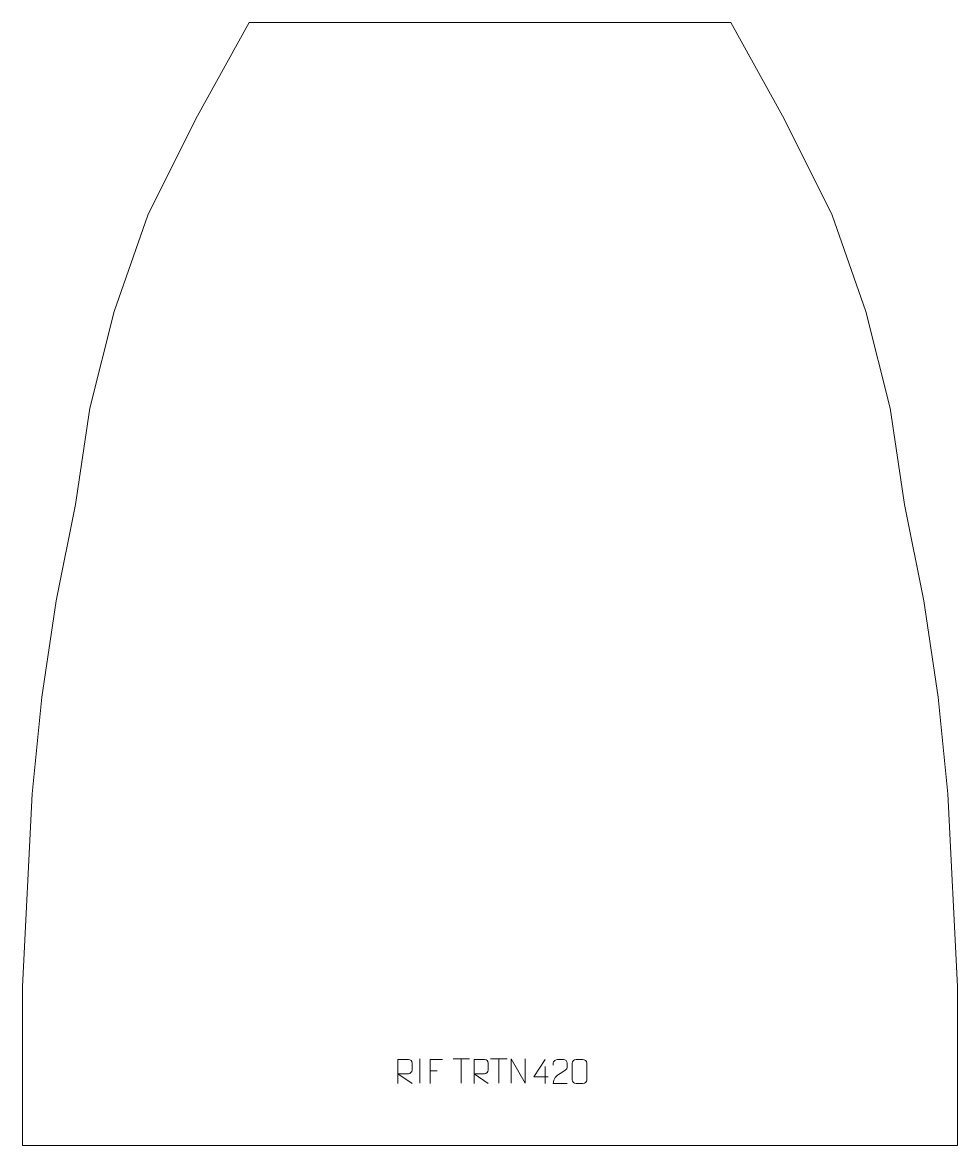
# Model space of a CAD drawing. Header units: millimetres. Extents: x -470 to 500, y 695 to 1860.
import ezdxf

# ---------------------------------------------------------------- set-up
doc = ezdxf.new("R2010")
doc.units = ezdxf.units.MM
doc.header["$MEASUREMENT"] = 0
doc.layers.add('layer 1', color=7, linetype='Continuous')

msp = doc.modelspace()

# ---------------------------------------------------------------- linework, layer by layer
at = {"layer": 'layer 1', "color": 242, "lineweight": 9}
msp.add_open_spline([(-235.1708, 1859.7562), (-235.1708, 1859.7562), (264.828, 1859.7562), (264.828, 1859.7562), (264.828, 1859.7562), (264.828, 1859.7562), (319.828, 1759.7558), (319.828, 1759.7558), (319.828, 1759.7558), (319.828, 1759.7558), (369.828, 1659.7558), (369.828, 1659.7558), (369.828, 1659.7558), (369.828, 1659.7558), (404.8277, 1559.7558), (404.8277, 1559.7558), (404.8277, 1559.7558), (404.8277, 1559.7558), (429.8271, 1459.7553), (429.8271, 1459.7553), (429.8271, 1459.7553), (429.8271, 1459.7553), (444.8274, 1359.757), (444.8274, 1359.757), (444.8274, 1359.757), (444.8274, 1359.757), (464.8285, 1259.7566), (464.8285, 1259.7566), (464.8285, 1259.7566), (464.8285, 1259.7566), (479.8271, 1159.7565), (479.8271, 1159.7565), (479.8271, 1159.7565), (479.8271, 1159.7565), (489.8278, 1059.7565), (489.8278, 1059.7565), (489.8278, 1059.7565), (489.8278, 1059.7565), (499.8282, 859.7561), (499.8282, 859.7561), (499.8282, 859.7561), (499.8282, 859.7561), (499.8282, 694.7574), (499.8282, 694.7574), (499.8282, 694.7574), (499.8282, 694.7574), (-470.171, 694.7574), (-470.171, 694.7574), (-470.171, 694.7574), (-470.171, 694.7574), (-470.171, 859.7561), (-470.171, 859.7561), (-470.171, 859.7561), (-470.171, 859.7561), (-460.1719, 1059.7565), (-460.1719, 1059.7565), (-460.1719, 1059.7565), (-460.1719, 1059.7565), (-450.1716, 1159.7565), (-450.1716, 1159.7565), (-450.1716, 1159.7565), (-450.1716, 1159.7565), (-435.1713, 1259.7566), (-435.1713, 1259.7566), (-435.1713, 1259.7566), (-435.1713, 1259.7566), (-415.1715, 1359.757), (-415.1715, 1359.757), (-415.1715, 1359.757), (-415.1715, 1359.757), (-400.1716, 1459.7553), (-400.1716, 1459.7553), (-400.1716, 1459.7553), (-400.1716, 1459.7553), (-375.1705, 1559.7558), (-375.1705, 1559.7558), (-375.1705, 1559.7558), (-375.1705, 1559.7558), (-340.1721, 1659.7558), (-340.1721, 1659.7558), (-340.1721, 1659.7558), (-340.1721, 1659.7558), (-290.1721, 1759.7558), (-290.1721, 1759.7558), (-290.1721, 1759.7558), (-290.1721, 1759.7558), (-235.1708, 1859.7562), (-235.1708, 1859.7562)], degree=3, knots=[0, 0, 0, 0, 0.043478261, 0.043478261, 0.043478261, 0.043478261, 0.086956522, 0.086956522, 0.086956522, 0.086956522, 0.130434783, 0.130434783, 0.130434783, 0.130434783, 0.173913043, 0.173913043, 0.173913043, 0.173913043, 0.217391304, 0.217391304, 0.217391304, 0.217391304, 0.260869565, 0.260869565, 0.260869565, 0.260869565, 0.304347826, 0.304347826, 0.304347826, 0.304347826, 0.347826087, 0.347826087, 0.347826087, 0.347826087, 0.391304348, 0.391304348, 0.391304348, 0.391304348, 0.434782609, 0.434782609, 0.434782609, 0.434782609, 0.47826087, 0.47826087, 0.47826087, 0.47826087, 0.52173913, 0.52173913, 0.52173913, 0.52173913, 0.565217391, 0.565217391, 0.565217391, 0.565217391, 0.608695652, 0.608695652, 0.608695652, 0.608695652, 0.652173913, 0.652173913, 0.652173913, 0.652173913, 0.695652174, 0.695652174, 0.695652174, 0.695652174, 0.739130435, 0.739130435, 0.739130435, 0.739130435, 0.782608696, 0.782608696, 0.782608696, 0.782608696, 0.826086957, 0.826086957, 0.826086957, 0.826086957, 0.869565217, 0.869565217, 0.869565217, 0.869565217, 0.913043478, 0.913043478, 0.913043478, 0.913043478, 1, 1, 1, 1], dxfattribs=at)
at = {"layer": 'layer 1', "color": 250, "lineweight": 9}
for points, knots in [([(-80.6512, 759.1647), (-80.6512, 759.1647), (-80.6512, 784.1182), (-80.6512, 784.1182), (-80.6512, 784.1182), (-77.0564, 784.1182), (-73.4609, 784.1182), (-69.8657, 784.1182), (-69.8657, 784.1182), (-67.5404, 784.0805), (-65.9831, 782.5905), (-65.9872, 780.2241), (-65.9872, 780.2241), (-65.9876, 778.1886), (-65.9876, 775.1292), (-65.9872, 773.0932), (-65.9872, 773.0932), (-65.9937, 771.2177), (-67.806, 769.2759), (-69.8155, 769.2568), (-69.8155, 769.2568), (-69.8155, 769.2568), (-80.6512, 769.2568), (-80.6512, 769.2568), (-80.6512, 769.2568), (-80.6512, 769.2568), (-65.9965, 759.1647), (-65.9965, 759.1647)], [0, 0, 0, 0, 0.125, 0.125, 0.125, 0.125, 0.25, 0.25, 0.25, 0.25, 0.375, 0.375, 0.375, 0.375, 0.5, 0.5, 0.5, 0.5, 0.625, 0.625, 0.625, 0.625, 0.75, 0.75, 0.75, 0.75, 1, 1, 1, 1]), ([(-34.2813, 783.9729), (-34.2813, 783.9729), (-47.1553, 783.9729), (-47.1553, 783.9729), (-47.1553, 783.9729), (-47.1553, 783.9729), (-47.1553, 759.0193), (-47.1553, 759.0193)], [0, 0, 0, 0, 0.333333333, 0.333333333, 0.333333333, 0.333333333, 1, 1, 1, 1]), ([(-1.6512, 759.1647), (-1.6512, 759.1647), (-1.6512, 784.1182), (-1.6512, 784.1182), (-1.6512, 784.1182), (1.9436, 784.1182), (5.5391, 784.1182), (9.1343, 784.1182), (9.1343, 784.1182), (11.4596, 784.0805), (13.0169, 782.5905), (13.0128, 780.2241), (13.0128, 780.2241), (13.0124, 778.1886), (13.0124, 775.1292), (13.0128, 773.0932), (13.0128, 773.0932), (13.0063, 771.2177), (11.194, 769.2759), (9.1845, 769.2568), (9.1845, 769.2568), (9.1845, 769.2568), (-1.6512, 769.2568), (-1.6512, 769.2568), (-1.6512, 769.2568), (-1.6512, 769.2568), (13.0035, 759.1647), (13.0035, 759.1647)], [0, 0, 0, 0, 0.125, 0.125, 0.125, 0.125, 0.25, 0.25, 0.25, 0.25, 0.375, 0.375, 0.375, 0.375, 0.5, 0.5, 0.5, 0.5, 0.625, 0.625, 0.625, 0.625, 0.75, 0.75, 0.75, 0.75, 1, 1, 1, 1]), ([(36.6854, 759.6165), (36.6854, 759.6165), (36.6854, 784.57), (36.6854, 784.57), (36.6854, 784.57), (36.6854, 784.57), (51.3402, 759.6165), (51.3402, 759.6165), (51.3402, 759.6165), (51.3402, 759.6165), (51.3402, 784.57), (51.3402, 784.57)], [0, 0, 0, 0, 0.25, 0.25, 0.25, 0.25, 0.5, 0.5, 0.5, 0.5, 1, 1, 1, 1]), ([(75.0785, 765.9625), (75.0785, 765.9625), (60.2568, 765.9625), (60.2568, 765.9625), (60.2568, 765.9625), (60.2568, 765.9625), (72.1344, 784.033), (72.1344, 784.033)], [0, 0, 0, 0, 0.333333333, 0.333333333, 0.333333333, 0.333333333, 1, 1, 1, 1]), ([(95.0391, 759.0588), (90.1247, 759.0591), (85.2103, 759.0591), (80.2962, 759.0588), (80.2962, 759.0588), (80.2962, 768.9911), (94.9472, 771.6323), (95.0391, 775.9426), (95.0391, 775.9426), (95.0388, 777.3667), (95.0388, 778.7904), (95.0391, 780.2137), (95.0391, 780.2137), (95.0222, 782.2908), (92.8994, 784.0156), (91.2284, 784.0329), (91.2284, 784.0329), (89.1552, 784.0325), (87.0823, 784.0325), (85.0099, 784.0329), (85.0099, 784.0329), (83.1878, 784.0494), (80.3631, 782.2573), (80.2962, 780.1637), (80.2962, 780.1637), (80.2962, 780.1637), (80.2962, 778.1089), (80.2962, 778.1089)], [0, 0, 0, 0, 0.125, 0.125, 0.125, 0.125, 0.25, 0.25, 0.25, 0.25, 0.375, 0.375, 0.375, 0.375, 0.5, 0.5, 0.5, 0.5, 0.625, 0.625, 0.625, 0.625, 0.75, 0.75, 0.75, 0.75, 1, 1, 1, 1]), ([(104.087, 784.0452), (106.4531, 784.0452), (108.8196, 784.0452), (111.1861, 784.0452), (111.1861, 784.0452), (113.1666, 784.0808), (115.1926, 782.5865), (115.2197, 780.1444), (115.2197, 780.1444), (115.2193, 774.387), (115.2193, 768.6292), (115.2197, 762.871), (115.2197, 762.871), (115.0776, 760.5434), (113.3712, 759.0611), (111.1861, 759.0503), (111.1861, 759.0503), (108.8137, 759.0507), (106.4413, 759.0507), (104.0693, 759.0503), (104.0693, 759.0503), (102.1108, 758.9447), (100.1044, 760.8326), (100.1158, 762.8536), (100.1158, 762.8536), (100.1162, 768.6342), (100.1162, 774.4145), (100.1158, 780.1943), (100.1158, 780.1943), (100.1201, 782.3363), (101.8972, 784.0588), (104.087, 784.0452)], [0, 0, 0, 0, 0.111111111, 0.111111111, 0.111111111, 0.111111111, 0.222222222, 0.222222222, 0.222222222, 0.222222222, 0.333333333, 0.333333333, 0.333333333, 0.333333333, 0.444444444, 0.444444444, 0.444444444, 0.444444444, 0.555555556, 0.555555556, 0.555555556, 0.555555556, 0.666666667, 0.666666667, 0.666666667, 0.666666667, 0.777777778, 0.777777778, 0.777777778, 0.777777778, 1, 1, 1, 1])]:
    msp.add_open_spline(points, degree=3, knots=knots, dxfattribs=at)
for points in [[(-57.9872, 784.5803), (-57.9872, 784.5803), (-57.9872, 759.6062), (-57.9872, 759.6062)], [(-23.4808, 784.5465), (-23.4808, 784.5465), (-6.4936, 784.5465), (-6.4936, 784.5465)], [(-14.987, 759.6165), (-14.987, 759.6165), (-14.987, 784.57), (-14.987, 784.57)], [(15.5192, 784.5465), (15.5192, 784.5465), (32.5064, 784.5465), (32.5064, 784.5465)], [(24.013, 759.6165), (24.013, 759.6165), (24.013, 784.57), (24.013, 784.57)], [(-47.1553, 772.0932), (-47.1553, 772.0932), (-39.9872, 772.0932), (-39.9872, 772.0932)], [(72.1344, 776.7236), (72.1344, 776.7236), (72.1344, 759.0589), (72.1344, 759.0589)]]:
    msp.add_open_spline(points, degree=3, dxfattribs=at)

doc.saveas('drawing.dxf')
